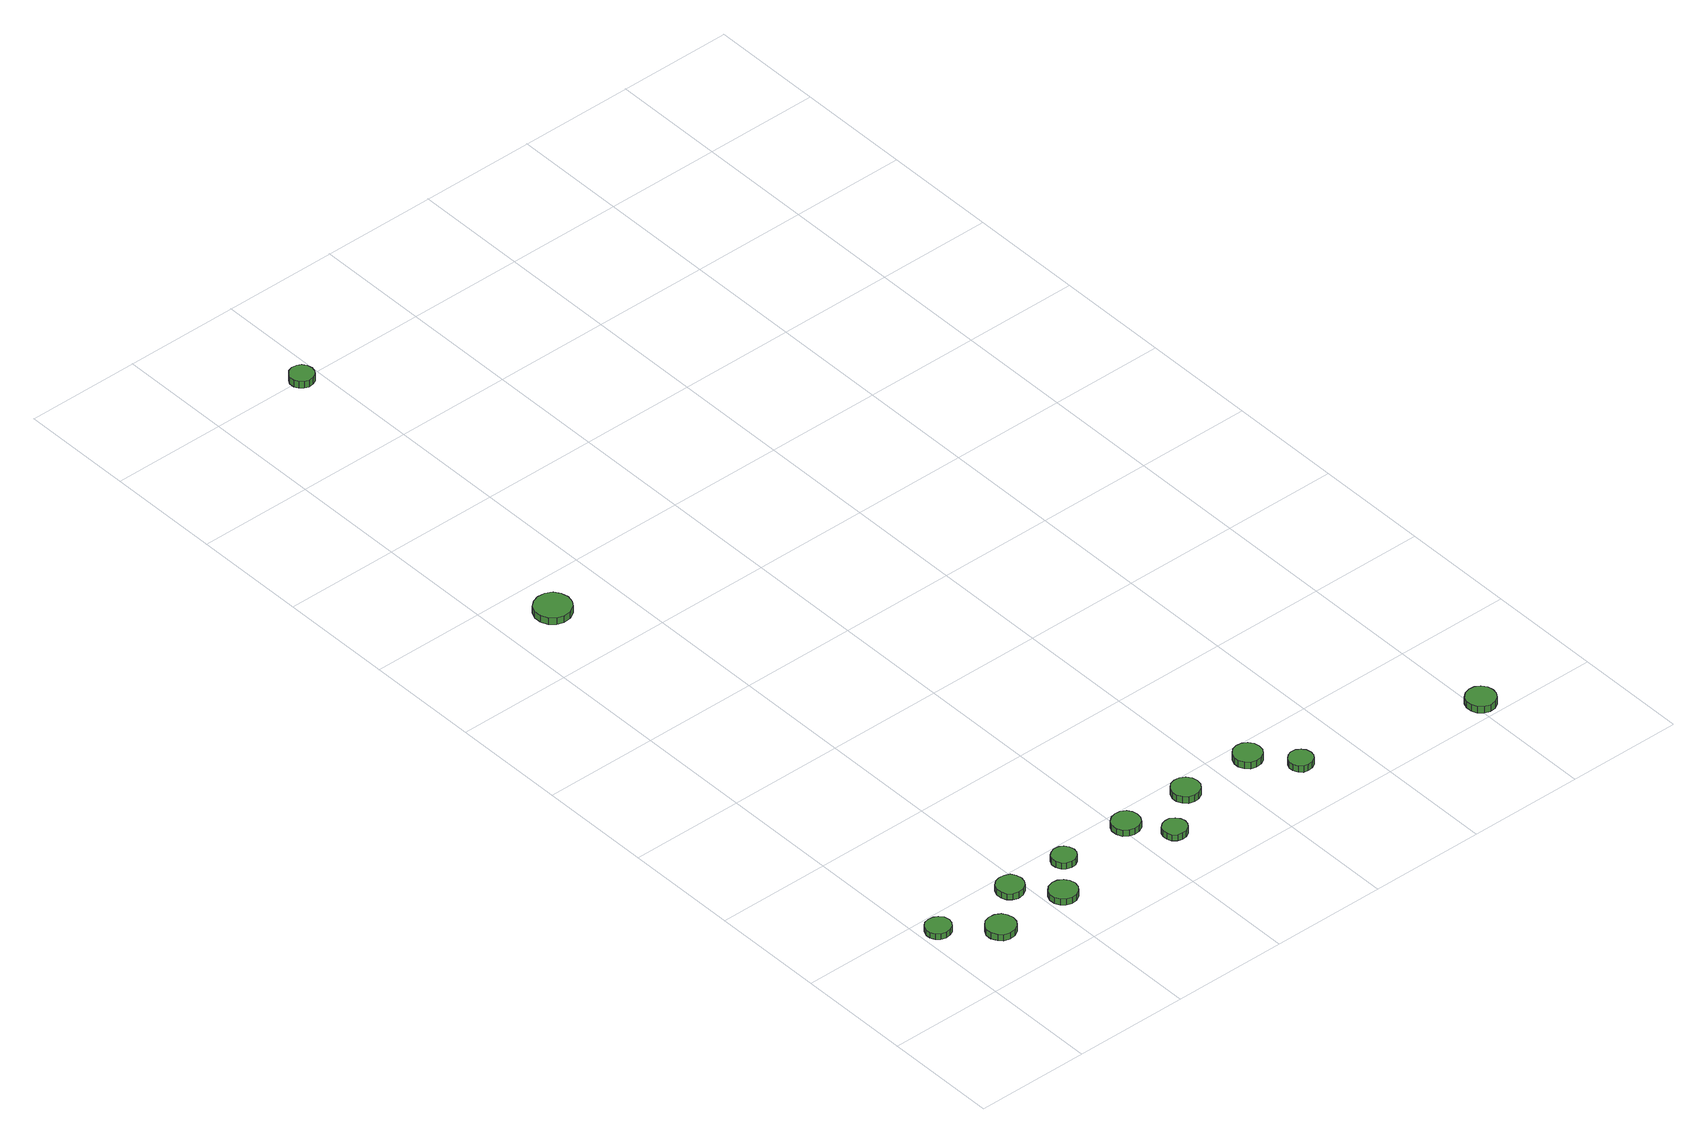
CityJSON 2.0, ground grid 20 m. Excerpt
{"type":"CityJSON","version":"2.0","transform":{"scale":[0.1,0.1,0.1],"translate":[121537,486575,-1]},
"CityObjects":{
"tree1":{"type":"SolitaryVegetationObject","attributes":{"function":"something"},"geometry":[{"type":"MultiSurface","lod":"1","boundaries":[[[0,1,2,3,4,5,6,7,8,9,10,11,12,13,14]],[[15,16,17,18,19,20,21,22,23,24,25,26,27,28,29]],[[0,29,28,1]],[[1,28,27,2]],[[2,27,26,3]],[[3,26,25,4]],[[4,25,24,5]],[[5,24,23,6]],[[6,23,22,7]],[[7,22,21,8]],[[8,21,20,9]],[[9,20,19,10]],[[10,19,18,11]],[[11,18,17,12]],[[12,17,16,13]],[[13,16,15,14]],[[14,15,29,0]]]}]},
"tree2":{"type":"SolitaryVegetationObject","attributes":{"function":"something"},"geometry":[{"type":"MultiSurface","lod":"1","boundaries":[[[30,31,32,33,34,35,36,37,38,39,40,41,42,43,44]],[[45,46,47,48,49,50,51,52,53,54,55,56,57,58,59]],[[30,59,58,31]],[[31,58,57,32]],[[32,57,56,33]],[[33,56,55,34]],[[34,55,54,35]],[[35,54,53,36]],[[36,53,52,37]],[[37,52,51,38]],[[38,51,50,39]],[[39,50,49,40]],[[40,49,48,41]],[[41,48,47,42]],[[42,47,46,43]],[[43,46,45,44]],[[44,45,59,30]]]}]},
"tree3":{"type":"SolitaryVegetationObject","attributes":{"function":"something"},"geometry":[{"type":"MultiSurface","lod":"1","boundaries":[[[60,61,62,63,64,65,66,67,68,69,70,71,72,73,74]],[[75,76,77,78,79,80,81,82,83,84,85,86,87,88,89]],[[60,89,88,61]],[[61,88,87,62]],[[62,87,86,63]],[[63,86,85,64]],[[64,85,84,65]],[[65,84,83,66]],[[66,83,82,67]],[[67,82,81,68]],[[68,81,80,69]],[[69,80,79,70]],[[70,79,78,71]],[[71,78,77,72]],[[72,77,76,73]],[[73,76,75,74]],[[74,75,89,60]]]}]},
"tree4":{"type":"SolitaryVegetationObject","attributes":{"function":"something"},"geometry":[{"type":"MultiSurface","lod":"1","boundaries":[[[90,91,92,93,94,95,96,97,98,99,100,101,102,103,104]],[[105,106,107,108,109,110,111,112,113,114,115,116,117,118,119]],[[90,119,118,91]],[[91,118,117,92]],[[92,117,116,93]],[[93,116,115,94]],[[94,115,114,95]],[[95,114,113,96]],[[96,113,112,97]],[[97,112,111,98]],[[98,111,110,99]],[[99,110,109,100]],[[100,109,108,101]],[[101,108,107,102]],[[102,107,106,103]],[[103,106,105,104]],[[104,105,119,90]]]}]},
"tree5":{"type":"SolitaryVegetationObject","attributes":{"function":"something"},"geometry":[{"type":"MultiSurface","lod":"1","boundaries":[[[120,121,122,123,124,125,126,127,128,129,130,131,132,133,134]],[[135,136,137,138,139,140,141,142,143,144,145,146,147,148,149]],[[120,149,148,121]],[[121,148,147,122]],[[122,147,146,123]],[[123,146,145,124]],[[124,145,144,125]],[[125,144,143,126]],[[126,143,142,127]],[[127,142,141,128]],[[128,141,140,129]],[[129,140,139,130]],[[130,139,138,131]],[[131,138,137,132]],[[132,137,136,133]],[[133,136,135,134]],[[134,135,149,120]]]}]},
"tree6":{"type":"SolitaryVegetationObject","attributes":{"function":"something"},"geometry":[{"type":"MultiSurface","lod":"1","boundaries":[[[150,151,152,153,154,155,156,157,158,159,160,161,162,163,164]],[[165,166,167,168,169,170,171,172,173,174,175,176,177,178,179]],[[150,179,178,151]],[[151,178,177,152]],[[152,177,176,153]],[[153,176,175,154]],[[154,175,174,155]],[[155,174,173,156]],[[156,173,172,157]],[[157,172,171,158]],[[158,171,170,159]],[[159,170,169,160]],[[160,169,168,161]],[[161,168,167,162]],[[162,167,166,163]],[[163,166,165,164]],[[164,165,179,150]]]}]},
"tree7":{"type":"SolitaryVegetationObject","attributes":{"function":"something"},"geometry":[{"type":"MultiSurface","lod":"1","boundaries":[[[180,181,182,183,184,185,186,187,188,189,190,191,192,193,194]],[[195,196,197,198,199,200,201,202,203,204,205,206,207,208,209]],[[180,209,208,181]],[[181,208,207,182]],[[182,207,206,183]],[[183,206,205,184]],[[184,205,204,185]],[[185,204,203,186]],[[186,203,202,187]],[[187,202,201,188]],[[188,201,200,189]],[[189,200,199,190]],[[190,199,198,191]],[[191,198,197,192]],[[192,197,196,193]],[[193,196,195,194]],[[194,195,209,180]]]}]},
"tree8":{"type":"SolitaryVegetationObject","attributes":{"function":"something"},"geometry":[{"type":"MultiSurface","lod":"1","boundaries":[[[210,211,212,213,214,215,216,217,218,219,220,221,222,223,224]],[[225,226,227,228,229,230,231,232,233,234,235,236,237,238,239]],[[210,239,238,211]],[[211,238,237,212]],[[212,237,236,213]],[[213,236,235,214]],[[214,235,234,215]],[[215,234,233,216]],[[216,233,232,217]],[[217,232,231,218]],[[218,231,230,219]],[[219,230,229,220]],[[220,229,228,221]],[[221,228,227,222]],[[222,227,226,223]],[[223,226,225,224]],[[224,225,239,210]]]}]},
"tree9":{"type":"SolitaryVegetationObject","attributes":{"function":"something"},"geometry":[{"type":"MultiSurface","lod":"1","boundaries":[[[240,241,242,243,244,245,246,247,248,249,250,251,252,253,254]],[[255,256,257,258,259,260,261,262,263,264,265,266,267,268,269]],[[240,269,268,241]],[[241,268,267,242]],[[242,267,266,243]],[[243,266,265,244]],[[244,265,264,245]],[[245,264,263,246]],[[246,263,262,247]],[[247,262,261,248]],[[248,261,260,249]],[[249,260,259,250]],[[250,259,258,251]],[[251,258,257,252]],[[252,257,256,253]],[[253,256,255,254]],[[254,255,269,240]]]}]},
"tree10":{"type":"SolitaryVegetationObject","attributes":{"function":"something"},"geometry":[{"type":"MultiSurface","lod":"1","boundaries":[[[270,271,272,273,274,275,276,277,278,279,280,281,282,283,284]],[[285,286,287,288,289,290,291,292,293,294,295,296,297,298,299]],[[270,299,298,271]],[[271,298,297,272]],[[272,297,296,273]],[[273,296,295,274]],[[274,295,294,275]],[[275,294,293,276]],[[276,293,292,277]],[[277,292,291,278]],[[278,291,290,279]],[[279,290,289,280]],[[280,289,288,281]],[[281,288,287,282]],[[282,287,286,283]],[[283,286,285,284]],[[284,285,299,270]]]}]},
"tree11":{"type":"SolitaryVegetationObject","attributes":{"function":"something"},"geometry":[{"type":"MultiSurface","lod":"1","boundaries":[[[300,301,302,303,304,305,306,307,308,309,310,311,312,313,314]],[[315,316,317,318,319,320,321,322,323,324,325,326,327,328,329]],[[300,329,328,301]],[[301,328,327,302]],[[302,327,326,303]],[[303,326,325,304]],[[304,325,324,305]],[[305,324,323,306]],[[306,323,322,307]],[[307,322,321,308]],[[308,321,320,309]],[[309,320,319,310]],[[310,319,318,311]],[[311,318,317,312]],[[312,317,316,313]],[[313,316,315,314]],[[314,315,329,300]]]}]},
"tree12":{"type":"SolitaryVegetationObject","attributes":{"function":"something"},"geometry":[{"type":"MultiSurface","lod":"1","boundaries":[[[330,331,332,333,334,335,336,337,338,339,340,341,342,343,344]],[[345,346,347,348,349,350,351,352,353,354,355,356,357,358,359]],[[330,359,358,331]],[[331,358,357,332]],[[332,357,356,333]],[[333,356,355,334]],[[334,355,354,335]],[[335,354,353,336]],[[336,353,352,337]],[[337,352,351,338]],[[338,351,350,339]],[[339,350,349,340]],[[340,349,348,341]],[[341,348,347,342]],[[342,347,346,343]],[[343,346,345,344]],[[344,345,359,330]]]}]},
"tree13":{"type":"SolitaryVegetationObject","attributes":{"function":"something"},"geometry":[{"type":"MultiSurface","lod":"1","boundaries":[[[360,361,362,363,364,365,366,367,368,369,370,371,372,373,374]],[[375,376,377,378,379,380,381,382,383,384,385,386,387,388,389]],[[360,389,388,361]],[[361,388,387,362]],[[362,387,386,363]],[[363,386,385,364]],[[364,385,384,365]],[[365,384,383,366]],[[366,383,382,367]],[[367,382,381,368]],[[368,381,380,369]],[[369,380,379,370]],[[370,379,378,371]],[[371,378,377,372]],[[372,377,376,373]],[[373,376,375,374]],[[374,375,389,360]]]}]}
},
"vertices":[
[52,167,19],[50,176,19],[44,183,19],[37,187,19],[28,188,19],[19,186,19],[13,180,19],[9,171,19],[9,163,19],[13,154,19],[19,149,19],[28,146,19],[37,147,19],[44,151,19],[50,158,19],[50,158,8],[44,151,8],[37,147,8],[28,146,8],[19,149,8],[13,154,8],[9,163,8],[9,171,8],[13,180,8],[19,186,8],[28,188,8],[37,187,8],[44,183,8],[50,176,8],[52,167,8],
[127,104,21],[125,114,21],[119,123,21],[110,128,21],[99,129,21],[89,126,21],[82,119,21],[77,109,21],[77,99,21],[82,89,21],[89,82,21],[99,79,21],[110,80,21],[119,86,21],[125,94,21],[125,94,9],[119,86,9],[110,80,9],[99,79,9],[89,82,9],[82,89,9],[77,99,9],[77,109,9],[82,119,9],[89,126,9],[99,129,9],[110,128,9],[119,123,9],[125,114,9],[127,104,9],
[199,167,21],[197,177,21],[192,185,21],[183,189,21],[173,190,21],[164,187,21],[157,181,21],[153,172,21],[153,162,21],[157,153,21],[164,147,21],[173,144,21],[183,145,21],[192,150,21],[197,158,21],[197,158,9],[192,150,9],[183,145,9],[173,144,9],[164,147,9],[157,153,9],[153,162,9],[153,172,9],[157,181,9],[164,187,9],[173,190,9],[183,189,9],[192,185,9],[197,177,9],[199,167,9],
[251,102,23],[249,112,23],[243,120,23],[235,125,23],[225,126,23],[215,123,23],[208,116,23],[204,107,23],[204,97,23],[208,88,23],[215,82,23],[225,79,23],[235,80,23],[243,85,23],[249,93,23],[249,93,11],[243,85,11],[235,80,11],[225,79,11],[215,82,11],[208,88,11],[204,97,11],[204,107,11],[208,116,11],[215,123,11],[225,126,11],[235,125,11],[243,120,11],[249,112,11],[251,102,11],
[305,166,21],[303,175,21],[298,182,21],[291,186,21],[282,187,21],[274,184,21],[268,179,21],[264,171,21],[264,162,21],[268,154,21],[274,149,21],[282,146,21],[291,147,21],[298,151,21],[303,158,21],[303,158,9],[298,151,9],[291,147,9],[282,146,9],[274,149,9],[268,154,9],[264,162,9],[264,171,9],[268,179,9],[274,184,9],[282,187,9],[291,186,9],[298,182,9],[303,175,9],[305,166,9],
[122,1129,22],[119,1142,22],[112,1153,22],[100,1159,22],[87,1160,22],[75,1156,22],[65,1148,22],[60,1136,22],[60,1123,22],[65,1111,22],[75,1102,22],[87,1098,22],[100,1099,22],[112,1106,22],[119,1116,22],[119,1116,9],[112,1106,9],[100,1099,9],[87,1098,9],[75,1102,9],[65,1111,9],[60,1123,9],[60,1136,9],[65,1148,9],[75,1156,9],[87,1160,9],[100,1159,9],[112,1153,9],[119,1142,9],[122,1129,9],
[433,166,21],[431,175,21],[426,183,21],[417,188,21],[407,189,21],[398,186,21],[390,180,21],[386,171,21],[386,161,21],[390,151,21],[398,145,21],[407,142,21],[417,143,21],[426,148,21],[431,156,21],[431,156,9],[426,148,9],[417,143,9],[407,142,9],[398,145,9],[390,151,9],[386,161,9],[386,171,9],[390,180,9],[398,186,9],[407,189,9],[417,188,9],[426,183,9],[431,175,9],[433,166,9],
[475,103,24],[473,111,24],[468,118,24],[460,123,24],[452,123,24],[444,121,24],[437,115,24],[434,107,24],[434,99,24],[437,91,24],[444,85,24],[452,83,24],[460,83,24],[468,88,24],[473,95,24],[473,95,12],[468,88,12],[460,83,12],[452,83,12],[444,85,12],[437,91,12],[434,99,12],[434,107,12],[437,115,12],[444,121,12],[452,123,12],[460,123,12],[468,118,12],[473,111,12],[475,103,12],
[554,165,22],[552,175,22],[546,183,22],[537,188,22],[528,189,22],[518,186,22],[511,179,22],[507,170,22],[507,160,22],[511,151,22],[518,144,22],[528,141,22],[537,142,22],[546,147,22],[552,155,22],[552,155,9],[546,147,9],[537,142,9],[528,141,9],[518,144,9],[511,151,9],[507,160,9],[507,170,9],[511,179,9],[518,186,9],[528,189,9],[537,188,9],[546,183,9],[552,175,9],[554,165,9],
[679,164,23],[677,174,23],[671,182,23],[663,187,23],[653,188,23],[643,185,23],[636,178,23],[632,169,23],[632,159,23],[636,150,23],[643,143,23],[653,140,23],[663,141,23],[671,146,23],[677,154,23],[677,154,10],[671,146,10],[663,141,10],[653,140,10],[643,143,10],[636,150,10],[632,159,10],[632,169,10],[636,178,10],[643,185,10],[653,188,10],[663,187,10],[671,182,10],[677,174,10],[679,164,10],
[187,1797,25],[185,1806,25],[180,1813,25],[173,1817,25],[164,1818,25],[156,1815,25],[150,1809,25],[146,1802,25],[146,1793,25],[150,1785,25],[156,1780,25],[164,1777,25],[173,1778,25],[180,1782,25],[185,1789,25],[185,1789,12],[180,1782,12],[173,1778,12],[164,1777,12],[156,1780,12],[150,1785,12],[146,1793,12],[146,1802,12],[150,1809,12],[156,1815,12],[164,1818,12],[173,1817,12],[180,1813,12],[185,1806,12],[187,1797,12],
[728,100,24],[726,109,24],[721,115,24],[714,120,24],[705,121,24],[697,118,24],[691,112,24],[687,104,24],[687,96,24],[691,88,24],[697,82,24],[705,80,24],[714,81,24],[721,85,24],[726,92,24],[726,92,12],[721,85,12],[714,81,12],[705,80,12],[697,82,12],[691,88,12],[687,96,12],[687,104,12],[691,112,12],[697,118,12],[705,121,12],[714,120,12],[721,115,12],[726,109,12],[728,100,12],
[1034,28,26],[1032,38,26],[1026,47,26],[1017,52,26],[1007,53,26],[997,50,26],[989,43,26],[985,33,26],[985,23,26],[989,13,26],[997,6,26],[1007,3,26],[1017,4,26],[1026,9,26],[1032,18,26],[1032,18,13],[1026,9,13],[1017,4,13],[1007,3,13],[997,6,13],[989,13,13],[985,23,13],[985,33,13],[989,43,13],[997,50,13],[1007,53,13],[1017,52,13],[1026,47,13],[1032,38,13],[1034,28,13]
]}
